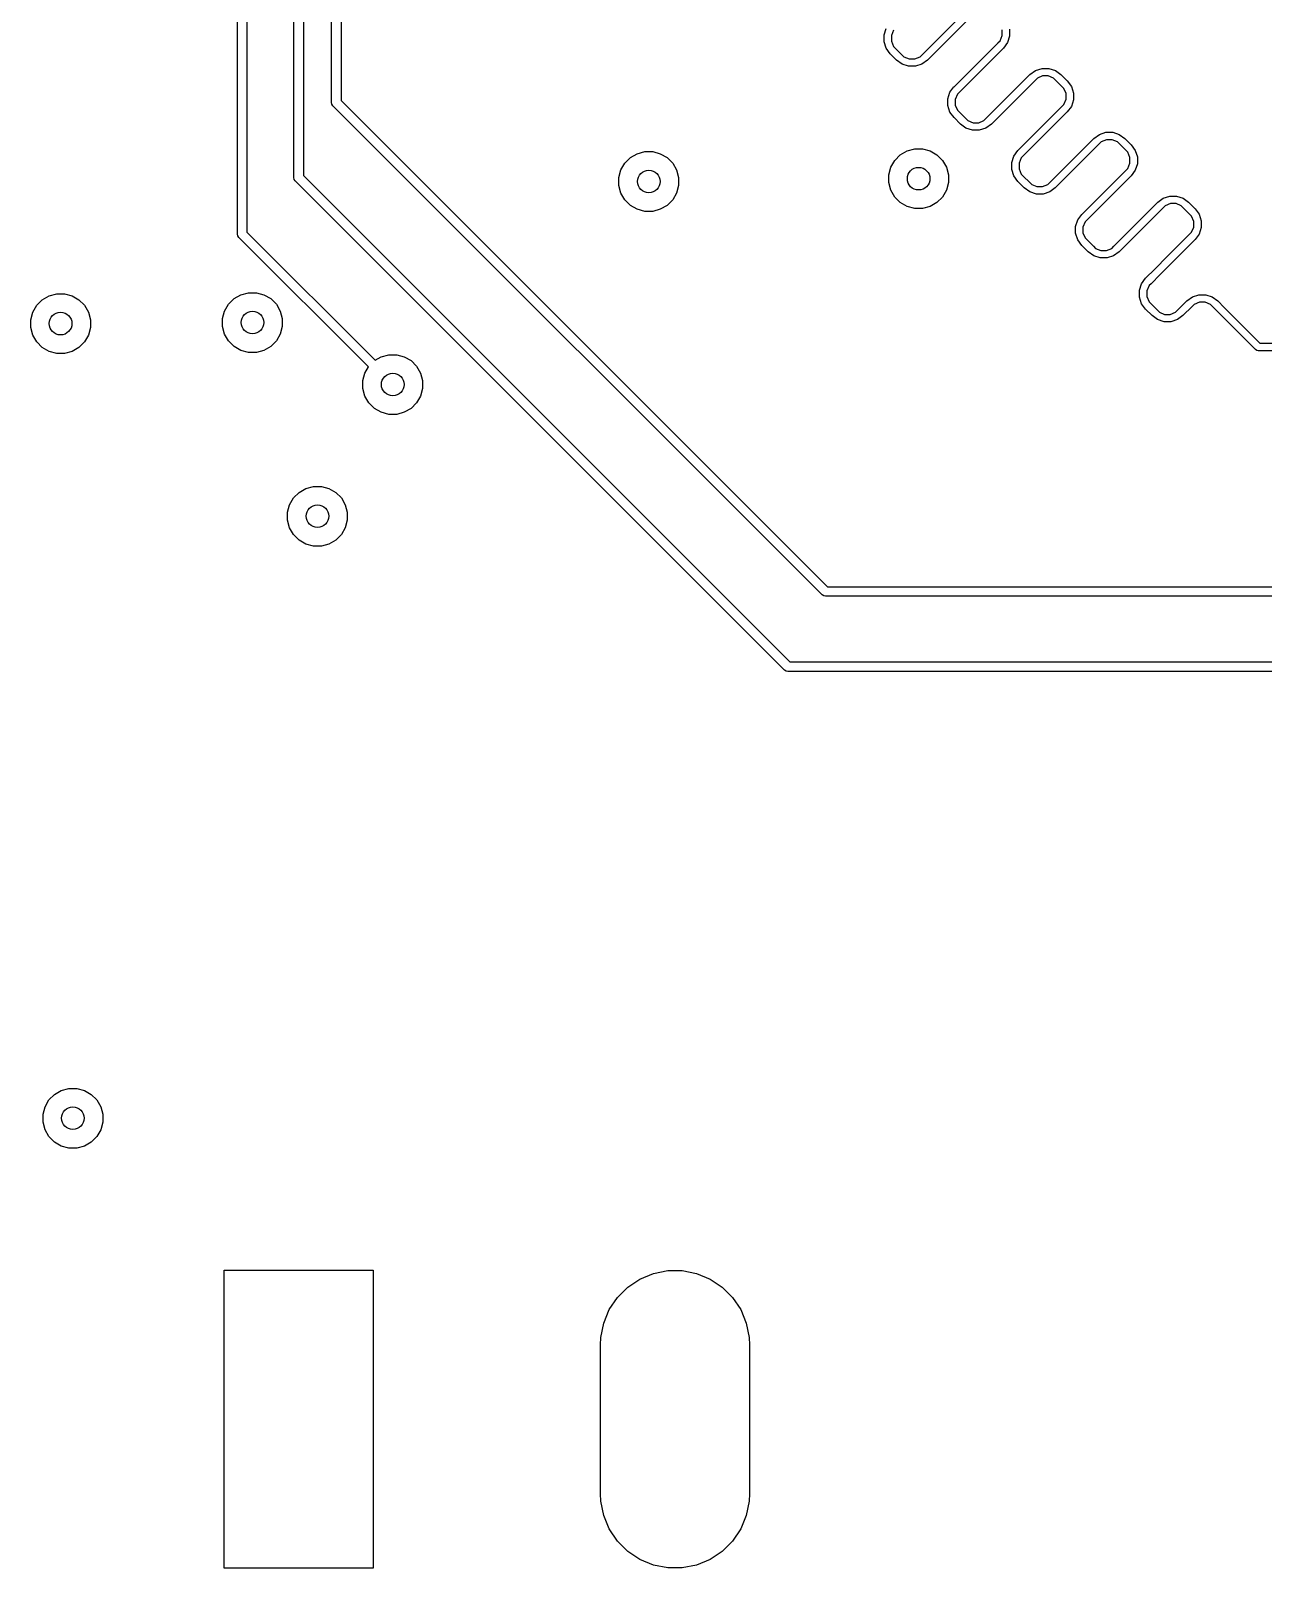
# Model space of a CAD drawing. Extents: x 0.98 to 8.13, y -3.46 to -0.83.
# Drawn here: x 5.175 to 5.82, y -3.257 to -2.453 of the extents above; entities that cross this region are included whole.
import ezdxf

# ---------------------------------------------------------------- set-up
doc = ezdxf.new("R2010")
doc.units = 0
doc.header["$MEASUREMENT"] = 0
doc.layers.add('BLACK', color=7, linetype='CONTINUOUS')

msp = doc.modelspace()

# ---------------------------------------------------------------- linework, layer by layer
at = {"layer": 'BLACK', "linetype": 'CONTINUOUS'}
for p, q in [((5.28293, -2.55906), (5.28293, -2.26482)), ((5.28793, -2.26378), (5.28793, -2.55802)), ((5.31246, -2.52953), (5.31246, -2.28071)), ((5.31746, -2.27967), (5.31746, -2.52849)), ((5.33215, -2.49016), (5.33215, -2.32602)), ((5.33715, -2.32791), (5.33715, -2.48912)), ((5.65258, -2.45376), (5.66409, -2.44224)), ((5.66692, -2.44507), (5.65541, -2.45659)), ((5.62115, -2.45488), (5.62225, -2.45147)), ((5.62614, -2.45245), (5.625, -2.45518)), ((5.68298, -2.45516), (5.68298, -2.4522)), ((5.68684, -2.45189), (5.68684, -2.45547)), ((5.62115, -2.45846), (5.62115, -2.45488)), ((5.62225, -2.46186), (5.62115, -2.45846)), ((5.625, -2.45518), (5.625, -2.45815)), ((5.625, -2.45815), (5.62614, -2.46089)), ((5.62614, -2.46089), (5.62719, -2.46193)), ((5.64106, -2.46527), (5.65258, -2.45376)), ((5.65541, -2.45659), (5.64389, -2.4681)), ((5.65258, -2.45376), (5.65258, -2.45376)), ((5.65541, -2.45659), (5.65541, -2.45659)), ((5.66928, -2.47046), (5.6808, -2.45895)), ((5.6808, -2.45895), (5.68081, -2.45894)), ((5.68081, -2.45894), (5.68185, -2.4579)), ((5.68185, -2.4579), (5.68298, -2.45516)), ((5.68573, -2.45888), (5.68363, -2.46178)), ((5.68684, -2.45547), (5.68573, -2.45888)), ((5.62436, -2.46476), (5.62225, -2.46186)), ((5.6277, -2.4681), (5.62436, -2.46476)), ((5.62436, -2.46476), (5.62436, -2.46476)), ((5.62719, -2.46193), (5.62719, -2.46193)), ((5.62719, -2.46193), (5.62719, -2.46193)), ((5.62719, -2.46193), (5.62719, -2.46193)), ((5.62719, -2.46193), (5.63053, -2.46527)), ((5.6306, -2.47021), (5.6277, -2.4681)), ((5.63053, -2.46527), (5.63158, -2.46632)), ((5.63158, -2.46632), (5.63431, -2.46746)), ((5.63431, -2.46746), (5.63728, -2.46746)), ((5.63728, -2.46746), (5.64001, -2.46632)), ((5.64001, -2.46632), (5.64106, -2.46527)), ((5.64389, -2.4681), (5.64099, -2.47021)), ((5.68363, -2.46177), (5.67211, -2.47329)), ((5.68363, -2.46178), (5.68363, -2.46177)), ((5.634, -2.47132), (5.6306, -2.47021)), ((5.63759, -2.47132), (5.634, -2.47132)), ((5.64099, -2.47021), (5.63759, -2.47132)), ((5.65777, -2.48198), (5.66928, -2.47046)), ((5.67211, -2.47329), (5.66059, -2.48481)), ((5.66928, -2.47046), (5.66928, -2.47046)), ((5.67211, -2.47329), (5.67211, -2.47329)), ((5.68598, -2.48717), (5.6975, -2.47565)), ((5.6975, -2.47565), (5.7004, -2.47354)), ((5.6975, -2.47565), (5.6975, -2.47565)), ((5.6975, -2.47565), (5.6975, -2.47565)), ((5.6975, -2.47565), (5.6975, -2.47565)), ((5.70138, -2.47743), (5.70033, -2.47848)), ((5.7004, -2.47354), (5.70381, -2.47244)), ((5.70411, -2.4763), (5.70138, -2.47743)), ((5.70381, -2.47244), (5.70739, -2.47244)), ((5.70708, -2.4763), (5.70411, -2.4763)), ((5.70981, -2.47743), (5.70708, -2.4763)), ((5.70739, -2.47244), (5.71079, -2.47355)), ((5.71086, -2.47848), (5.70981, -2.47743)), ((5.71079, -2.47355), (5.71364, -2.47561)), ((5.71364, -2.47561), (5.71369, -2.47565)), ((5.71369, -2.47565), (5.71703, -2.47899)), ((5.65455, -2.48828), (5.65566, -2.48488)), ((5.65566, -2.48488), (5.65773, -2.48202)), ((5.65773, -2.48202), (5.65777, -2.48198)), ((5.6606, -2.48481), (5.65955, -2.48586)), ((5.66059, -2.48481), (5.66059, -2.48481)), ((5.66059, -2.48481), (5.6606, -2.48481)), ((5.70033, -2.47848), (5.68881, -2.48999)), ((5.70033, -2.47848), (5.70033, -2.47848)), ((5.7142, -2.48182), (5.71086, -2.47848)), ((5.71086, -2.47848), (5.71086, -2.47848)), ((5.71086, -2.47848), (5.71086, -2.47848)), ((5.71086, -2.47848), (5.71086, -2.47848)), ((5.71525, -2.48287), (5.7142, -2.48182)), ((5.7142, -2.48182), (5.7142, -2.48182)), ((5.7142, -2.48182), (5.7142, -2.48182)), ((5.71639, -2.4856), (5.71525, -2.48287)), ((5.71703, -2.47899), (5.71703, -2.47899)), ((5.71703, -2.47899), (5.71914, -2.48189)), ((5.71914, -2.48189), (5.72025, -2.48529)), ((5.72025, -2.48529), (5.72025, -2.48888)), ((5.33234, -2.49111), (5.33215, -2.49016)), ((5.33288, -2.49193), (5.33234, -2.49111)), ((5.58878, -2.74783), (5.33288, -2.49193)), ((5.33715, -2.48912), (5.59159, -2.74356)), ((5.65455, -2.49186), (5.65455, -2.48828)), ((5.65566, -2.49527), (5.65455, -2.49186)), ((5.65955, -2.48586), (5.65841, -2.48859)), ((5.65841, -2.48859), (5.65841, -2.49156)), ((5.65841, -2.49156), (5.65955, -2.49429)), ((5.67447, -2.49868), (5.68598, -2.48717)), ((5.68881, -2.48999), (5.6773, -2.50151)), ((5.68598, -2.48717), (5.68598, -2.48717)), ((5.68881, -2.48999), (5.68881, -2.48999)), ((5.70269, -2.50387), (5.7142, -2.49235)), ((5.7142, -2.49235), (5.71421, -2.49235)), ((5.71421, -2.49235), (5.71525, -2.49131)), ((5.71525, -2.49131), (5.71639, -2.48857)), ((5.71639, -2.48857), (5.71639, -2.4856)), ((5.71914, -2.49228), (5.71703, -2.49518)), ((5.72025, -2.48888), (5.71914, -2.49228)), ((5.65777, -2.49817), (5.65566, -2.49527)), ((5.66111, -2.50151), (5.65777, -2.49817)), ((5.65777, -2.49817), (5.65777, -2.49817)), ((5.65777, -2.49817), (5.65777, -2.49817)), ((5.65777, -2.49817), (5.65777, -2.49817)), ((5.65955, -2.49429), (5.66059, -2.49534)), ((5.66059, -2.49534), (5.66059, -2.49534)), ((5.66059, -2.49534), (5.66393, -2.49868)), ((5.664, -2.50361), (5.66111, -2.50151)), ((5.66393, -2.49868), (5.66498, -2.49973)), ((5.66498, -2.49973), (5.66772, -2.50086)), ((5.66772, -2.50086), (5.67068, -2.50086)), ((5.67068, -2.50086), (5.67342, -2.49973)), ((5.67342, -2.49973), (5.67447, -2.49868)), ((5.6773, -2.50151), (5.6744, -2.50361)), ((5.71703, -2.49518), (5.70552, -2.5067)), ((5.71703, -2.49518), (5.71703, -2.49518)), ((5.71703, -2.49518), (5.71703, -2.49518)), ((5.71703, -2.49518), (5.71703, -2.49518)), ((5.66741, -2.50472), (5.664, -2.50361)), ((5.67099, -2.50472), (5.66741, -2.50472)), ((5.6744, -2.50361), (5.67099, -2.50472)), ((5.69117, -2.51538), (5.70269, -2.50387)), ((5.70552, -2.5067), (5.694, -2.51821)), ((5.70269, -2.50387), (5.70269, -2.50387)), ((5.70552, -2.5067), (5.70552, -2.5067)), ((5.71939, -2.52057), (5.73091, -2.50906)), ((5.73091, -2.50906), (5.7338, -2.50695)), ((5.73091, -2.50906), (5.73091, -2.50906)), ((5.7338, -2.50695), (5.73721, -2.50584)), ((5.73721, -2.50584), (5.74079, -2.50584)), ((5.74079, -2.50584), (5.7442, -2.50695)), ((5.7442, -2.50695), (5.7471, -2.50905)), ((5.7471, -2.50905), (5.7471, -2.50906)), ((5.7471, -2.50906), (5.7471, -2.50906)), ((5.7471, -2.50906), (5.7471, -2.50906)), ((5.7471, -2.50906), (5.75044, -2.5124)), ((5.48852, -2.51908), (5.49208, -2.51703)), ((5.49208, -2.51703), (5.49606, -2.51596)), ((5.49606, -2.51596), (5.50017, -2.51596)), ((5.50017, -2.51596), (5.50414, -2.51703)), ((5.50414, -2.51703), (5.5077, -2.51908)), ((5.62677, -2.52052), (5.62968, -2.51761)), ((5.62968, -2.51761), (5.63324, -2.51556)), ((5.63324, -2.51556), (5.63721, -2.51449)), ((5.63721, -2.51449), (5.64132, -2.51449)), ((5.64132, -2.51449), (5.64529, -2.51556)), ((5.64529, -2.51556), (5.64885, -2.51761)), ((5.64885, -2.51761), (5.65176, -2.52052)), ((5.68907, -2.51828), (5.69116, -2.5154)), ((5.69116, -2.5154), (5.69117, -2.51538)), ((5.73374, -2.51188), (5.72222, -2.5234)), ((5.73478, -2.51084), (5.73374, -2.51188)), ((5.73374, -2.51188), (5.73374, -2.51188)), ((5.73752, -2.5097), (5.73478, -2.51084)), ((5.74048, -2.5097), (5.73752, -2.5097)), ((5.74322, -2.51084), (5.74048, -2.5097)), ((5.74426, -2.51188), (5.74322, -2.51084)), ((5.74427, -2.51188), (5.74426, -2.51188)), ((5.74761, -2.51522), (5.74427, -2.51188)), ((5.74761, -2.51523), (5.74761, -2.51522)), ((5.74866, -2.51627), (5.74761, -2.51523)), ((5.74979, -2.51901), (5.74866, -2.51627)), ((5.75044, -2.5124), (5.75044, -2.5124)), ((5.75044, -2.5124), (5.75044, -2.5124)), ((5.75044, -2.5124), (5.75254, -2.51529)), ((5.75254, -2.51529), (5.75365, -2.5187)), ((5.4825, -2.52952), (5.48356, -2.52555)), ((5.48356, -2.52555), (5.48562, -2.52199)), ((5.48562, -2.52199), (5.48852, -2.51908)), ((5.5077, -2.51908), (5.5106, -2.52199)), ((5.5106, -2.52199), (5.51266, -2.52555)), ((5.51266, -2.52555), (5.51372, -2.52952)), ((5.62365, -2.52805), (5.62471, -2.52408)), ((5.62471, -2.52408), (5.62677, -2.52052)), ((5.65176, -2.52052), (5.65381, -2.52408)), ((5.65381, -2.52408), (5.65488, -2.52805)), ((5.68796, -2.52169), (5.68907, -2.51828)), ((5.68796, -2.52527), (5.68796, -2.52169)), ((5.68907, -2.52868), (5.68796, -2.52527)), ((5.69295, -2.51926), (5.69182, -2.522)), ((5.69182, -2.522), (5.69182, -2.52496)), ((5.69182, -2.52496), (5.69295, -2.5277)), ((5.694, -2.51821), (5.69295, -2.51926)), ((5.694, -2.51821), (5.694, -2.51821)), ((5.694, -2.51821), (5.694, -2.51821)), ((5.70788, -2.53209), (5.71939, -2.52057)), ((5.72222, -2.5234), (5.7107, -2.53492)), ((5.71939, -2.52057), (5.71939, -2.52057)), ((5.72222, -2.5234), (5.72222, -2.5234)), ((5.74761, -2.52576), (5.74866, -2.52471)), ((5.74866, -2.52471), (5.74979, -2.52197)), ((5.74979, -2.52197), (5.74979, -2.51901)), ((5.75254, -2.52569), (5.75044, -2.52859)), ((5.75365, -2.52228), (5.75254, -2.52569)), ((5.75365, -2.5187), (5.75365, -2.52228)), ((5.31265, -2.53048), (5.31246, -2.52953)), ((5.31319, -2.5313), (5.31265, -2.53048)), ((5.5691, -2.7872), (5.31319, -2.5313)), ((5.31746, -2.52849), (5.5719, -2.78293)), ((5.4825, -2.53363), (5.4825, -2.52952)), ((5.48356, -2.5376), (5.4825, -2.53363)), ((5.51372, -2.53363), (5.51266, -2.5376)), ((5.51372, -2.52952), (5.51372, -2.53363)), ((5.62365, -2.53216), (5.62365, -2.52805)), ((5.62471, -2.53613), (5.62365, -2.53216)), ((5.65488, -2.53216), (5.65381, -2.53613)), ((5.65488, -2.52805), (5.65488, -2.53216)), ((5.69117, -2.53158), (5.68907, -2.52868)), ((5.69451, -2.53492), (5.69117, -2.53158)), ((5.69117, -2.53158), (5.69117, -2.53158)), ((5.69295, -2.5277), (5.694, -2.52875)), ((5.694, -2.52875), (5.694, -2.52875)), ((5.694, -2.52875), (5.69734, -2.53209)), ((5.69734, -2.53209), (5.69839, -2.53314)), ((5.69839, -2.53314), (5.70113, -2.53427)), ((5.70409, -2.53427), (5.70683, -2.53314)), ((5.70683, -2.53314), (5.70788, -2.53209)), ((5.73609, -2.53728), (5.74761, -2.52576)), ((5.75044, -2.52859), (5.73892, -2.5401)), ((5.74761, -2.52576), (5.74761, -2.52576)), ((5.75044, -2.52859), (5.75044, -2.52859)), ((5.48562, -2.54116), (5.48356, -2.5376)), ((5.48852, -2.54407), (5.48562, -2.54116)), ((5.5106, -2.54116), (5.5077, -2.54407)), ((5.51266, -2.5376), (5.5106, -2.54116)), ((5.62677, -2.53969), (5.62471, -2.53613)), ((5.62968, -2.5426), (5.62677, -2.53969)), ((5.65176, -2.53969), (5.64885, -2.5426)), ((5.65381, -2.53613), (5.65176, -2.53969)), ((5.69741, -2.53702), (5.69451, -2.53492)), ((5.70082, -2.53813), (5.69741, -2.53702)), ((5.7044, -2.53813), (5.70082, -2.53813)), ((5.70113, -2.53427), (5.70409, -2.53427)), ((5.70781, -2.53702), (5.7044, -2.53813)), ((5.7107, -2.53492), (5.70781, -2.53702)), ((5.72458, -2.54879), (5.73609, -2.53728)), ((5.73892, -2.5401), (5.72741, -2.55162)), ((5.73609, -2.53728), (5.73609, -2.53728)), ((5.73892, -2.5401), (5.73892, -2.5401)), ((5.76431, -2.54246), (5.76721, -2.54036)), ((5.76721, -2.54036), (5.77062, -2.53925)), ((5.77062, -2.53925), (5.7742, -2.53925)), ((5.7742, -2.53925), (5.77761, -2.54036)), ((5.77761, -2.54036), (5.7805, -2.54246)), ((5.49208, -2.54612), (5.48852, -2.54407)), ((5.49606, -2.54719), (5.49208, -2.54612)), ((5.50017, -2.54719), (5.49606, -2.54719)), ((5.50414, -2.54612), (5.50017, -2.54719)), ((5.5077, -2.54407), (5.50414, -2.54612)), ((5.63324, -2.54465), (5.62968, -2.5426)), ((5.63721, -2.54572), (5.63324, -2.54465)), ((5.64132, -2.54572), (5.63721, -2.54572)), ((5.64529, -2.54465), (5.64132, -2.54572)), ((5.64885, -2.5426), (5.64529, -2.54465)), ((5.72247, -2.55169), (5.72458, -2.54879)), ((5.72458, -2.54879), (5.72458, -2.54879)), ((5.7528, -2.55398), (5.76431, -2.54246)), ((5.76714, -2.54529), (5.75563, -2.55681)), ((5.76431, -2.54246), (5.76431, -2.54246)), ((5.76431, -2.54246), (5.76431, -2.54246)), ((5.76431, -2.54246), (5.76431, -2.54246)), ((5.76819, -2.54424), (5.76714, -2.54529)), ((5.76714, -2.54529), (5.76714, -2.54529)), ((5.77093, -2.54311), (5.76819, -2.54424)), ((5.77389, -2.54311), (5.77093, -2.54311)), ((5.77663, -2.54424), (5.77389, -2.54311)), ((5.77768, -2.54529), (5.77663, -2.54424)), ((5.78102, -2.54863), (5.77768, -2.54529)), ((5.77768, -2.54529), (5.77768, -2.54529)), ((5.77768, -2.54529), (5.77768, -2.54529)), ((5.77768, -2.54529), (5.77768, -2.54529)), ((5.77768, -2.54529), (5.77768, -2.54529)), ((5.7805, -2.54246), (5.7805, -2.54246)), ((5.7805, -2.54246), (5.7805, -2.54246)), ((5.7805, -2.54246), (5.7805, -2.54246)), ((5.7805, -2.54246), (5.78385, -2.5458)), ((5.78206, -2.54968), (5.78102, -2.54863)), ((5.78102, -2.54863), (5.78102, -2.54863)), ((5.7832, -2.55242), (5.78206, -2.54968)), ((5.78385, -2.5458), (5.78385, -2.5458)), ((5.78385, -2.5458), (5.78385, -2.5458)), ((5.78385, -2.5458), (5.78385, -2.5458)), ((5.78385, -2.5458), (5.78595, -2.5487)), ((5.78595, -2.5487), (5.78706, -2.55211)), ((5.72137, -2.5551), (5.72247, -2.55169)), ((5.72137, -2.55868), (5.72137, -2.5551)), ((5.72636, -2.55267), (5.72522, -2.5554)), ((5.72522, -2.5554), (5.72522, -2.55837)), ((5.7274, -2.55162), (5.72636, -2.55267)), ((5.72741, -2.55162), (5.7274, -2.55162)), ((5.74128, -2.56549), (5.7528, -2.55398)), ((5.75563, -2.55681), (5.74411, -2.56832)), ((5.7528, -2.55398), (5.7528, -2.55398)), ((5.75563, -2.55681), (5.75563, -2.55681)), ((5.78206, -2.55812), (5.7832, -2.55538)), ((5.7832, -2.55538), (5.7832, -2.55242)), ((5.78706, -2.55569), (5.78595, -2.5591)), ((5.78706, -2.55211), (5.78706, -2.55569)), ((5.28312, -2.56001), (5.28293, -2.55906)), ((5.28367, -2.56082), (5.28312, -2.56001)), ((5.35145, -2.62861), (5.28367, -2.56082)), ((5.28793, -2.55802), (5.35498, -2.62507)), ((5.72247, -2.56208), (5.72137, -2.55868)), ((5.72458, -2.56498), (5.72247, -2.56208)), ((5.72792, -2.56832), (5.72458, -2.56498)), ((5.72458, -2.56498), (5.72458, -2.56498)), ((5.72522, -2.55837), (5.72636, -2.56111)), ((5.72636, -2.56111), (5.72741, -2.56215)), ((5.72741, -2.56215), (5.72741, -2.56215)), ((5.72741, -2.56215), (5.72741, -2.56215)), ((5.72741, -2.56215), (5.72741, -2.56215)), ((5.72741, -2.56215), (5.73075, -2.56549)), ((5.73075, -2.56549), (5.7318, -2.56654)), ((5.74023, -2.56654), (5.74128, -2.56549)), ((5.7695, -2.57068), (5.78102, -2.55917)), ((5.78385, -2.56199), (5.77233, -2.57351)), ((5.78102, -2.55916), (5.78206, -2.55812)), ((5.78102, -2.55917), (5.78102, -2.55916)), ((5.78386, -2.56197), (5.78385, -2.56199)), ((5.78385, -2.56199), (5.78385, -2.56199)), ((5.78385, -2.56199), (5.78385, -2.56199)), ((5.78385, -2.56199), (5.78385, -2.56199)), ((5.78595, -2.5591), (5.78386, -2.56197)), ((5.73082, -2.57043), (5.72792, -2.56832)), ((5.73422, -2.57153), (5.73082, -2.57043)), ((5.7318, -2.56654), (5.73453, -2.56768)), ((5.73781, -2.57153), (5.73422, -2.57153)), ((5.73453, -2.56768), (5.7375, -2.56768)), ((5.7375, -2.56768), (5.74023, -2.56654)), ((5.74121, -2.57043), (5.73781, -2.57153)), ((5.74411, -2.56832), (5.74121, -2.57043)), ((5.76282, -2.57736), (5.7695, -2.57068)), ((5.77233, -2.57351), (5.76565, -2.58019)), ((5.7695, -2.57068), (5.7695, -2.57068)), ((5.77233, -2.57351), (5.77233, -2.57351)), ((5.75798, -2.5822), (5.76282, -2.57736)), ((5.76565, -2.58019), (5.76081, -2.58503)), ((5.28477, -2.59082), (5.28874, -2.58975)), ((5.28874, -2.58975), (5.29285, -2.58975)), ((5.29285, -2.58975), (5.29682, -2.59082)), ((5.75477, -2.5885), (5.75588, -2.58509)), ((5.75477, -2.59208), (5.75477, -2.5885)), ((5.75588, -2.58509), (5.75798, -2.5822)), ((5.75798, -2.5822), (5.75798, -2.5822)), ((5.75976, -2.58607), (5.75863, -2.58881)), ((5.75863, -2.58881), (5.75863, -2.59177)), ((5.7608, -2.58503), (5.75976, -2.58607)), ((5.76081, -2.58503), (5.7608, -2.58503)), ((5.17589, -2.59989), (5.17795, -2.59633)), ((5.17795, -2.59633), (5.18085, -2.59343)), ((5.18085, -2.59343), (5.18441, -2.59137)), ((5.18441, -2.59137), (5.18839, -2.59031)), ((5.18839, -2.59031), (5.1925, -2.59031)), ((5.1925, -2.59031), (5.19647, -2.59137)), ((5.19647, -2.59137), (5.20003, -2.59343)), ((5.20003, -2.59343), (5.20294, -2.59633)), ((5.20294, -2.59633), (5.20499, -2.59989)), ((5.27624, -2.59934), (5.2783, -2.59578)), ((5.2783, -2.59578), (5.28121, -2.59287)), ((5.28121, -2.59287), (5.28477, -2.59082)), ((5.29682, -2.59082), (5.30038, -2.59287)), ((5.30038, -2.59287), (5.30329, -2.59578)), ((5.30329, -2.59578), (5.30534, -2.59934)), ((5.75588, -2.59549), (5.75477, -2.59208)), ((5.75798, -2.59839), (5.75588, -2.59549)), ((5.75863, -2.59177), (5.75976, -2.59451)), ((5.75976, -2.59451), (5.76081, -2.59556)), ((5.76081, -2.59556), (5.76081, -2.59556)), ((5.76081, -2.59556), (5.76081, -2.59556)), ((5.76081, -2.59556), (5.76081, -2.59556)), ((5.76081, -2.59556), (5.76415, -2.5989)), ((5.77469, -2.5989), (5.77952, -2.59407)), ((5.78235, -2.59689), (5.77752, -2.60173)), ((5.77952, -2.59407), (5.78242, -2.59196)), ((5.77952, -2.59407), (5.77952, -2.59407)), ((5.7834, -2.59585), (5.78235, -2.59689)), ((5.78242, -2.59196), (5.78583, -2.59085)), ((5.78614, -2.59471), (5.7834, -2.59585)), ((5.78583, -2.59085), (5.78941, -2.59085)), ((5.7891, -2.59471), (5.78614, -2.59471)), ((5.79184, -2.59585), (5.7891, -2.59471)), ((5.78941, -2.59085), (5.79282, -2.59196)), ((5.79289, -2.59689), (5.79184, -2.59585)), ((5.79282, -2.59196), (5.79571, -2.59407)), ((5.79623, -2.60024), (5.79289, -2.59689)), ((5.79289, -2.59689), (5.79289, -2.59689)), ((5.79571, -2.59407), (5.79571, -2.59407)), ((5.79571, -2.59407), (5.79905, -2.59741)), ((5.79905, -2.59741), (5.81776, -2.61611)), ((5.17483, -2.60386), (5.17589, -2.59989)), ((5.17483, -2.60797), (5.17483, -2.60386)), ((5.20499, -2.59989), (5.20605, -2.60386)), ((5.20605, -2.60386), (5.20605, -2.60797)), ((5.27518, -2.60331), (5.27624, -2.59934)), ((5.27518, -2.60742), (5.27518, -2.60331)), ((5.30534, -2.59934), (5.30641, -2.60331)), ((5.30641, -2.60331), (5.30641, -2.60742)), ((5.76133, -2.60173), (5.75798, -2.59839)), ((5.75798, -2.59839), (5.75798, -2.59839)), ((5.76422, -2.60383), (5.76133, -2.60173)), ((5.76415, -2.5989), (5.7652, -2.59995)), ((5.76763, -2.60494), (5.76422, -2.60383)), ((5.7652, -2.59995), (5.76794, -2.60108)), ((5.77121, -2.60494), (5.76763, -2.60494)), ((5.76794, -2.60108), (5.7709, -2.60108)), ((5.7709, -2.60108), (5.77364, -2.59995)), ((5.77462, -2.60383), (5.77121, -2.60494)), ((5.77364, -2.59995), (5.77469, -2.5989)), ((5.77752, -2.60173), (5.77462, -2.60383)), ((5.81551, -2.61952), (5.79623, -2.60024)), ((5.17589, -2.61195), (5.17483, -2.60797)), ((5.17795, -2.61551), (5.17589, -2.61195)), ((5.20499, -2.61195), (5.20294, -2.61551)), ((5.20605, -2.60797), (5.20499, -2.61195)), ((5.27624, -2.61139), (5.27518, -2.60742)), ((5.2783, -2.61495), (5.27624, -2.61139)), ((5.30534, -2.61139), (5.30329, -2.61495)), ((5.30641, -2.60742), (5.30534, -2.61139)), ((5.18085, -2.61841), (5.17795, -2.61551)), ((5.18441, -2.62047), (5.18085, -2.61841)), ((5.18839, -2.62153), (5.18441, -2.62047)), ((5.1925, -2.62153), (5.18839, -2.62153)), ((5.19647, -2.62047), (5.1925, -2.62153)), ((5.20003, -2.61841), (5.19647, -2.62047)), ((5.20294, -2.61551), (5.20003, -2.61841)), ((5.28121, -2.61786), (5.2783, -2.61495)), ((5.28477, -2.61992), (5.28121, -2.61786)), ((5.28874, -2.62098), (5.28477, -2.61992)), ((5.29285, -2.62098), (5.28874, -2.62098)), ((5.29682, -2.61992), (5.29285, -2.62098)), ((5.30038, -2.61786), (5.29682, -2.61992)), ((5.30329, -2.61495), (5.30038, -2.61786)), ((5.35815, -2.62325), (5.36212, -2.62218)), ((5.36212, -2.62218), (5.36623, -2.62218)), ((5.36623, -2.62218), (5.3702, -2.62325)), ((5.81616, -2.61996), (5.81551, -2.61952)), ((5.81693, -2.62011), (5.81616, -2.61996)), ((5.84252, -2.62011), (5.81693, -2.62011)), ((5.81776, -2.61611), (5.84252, -2.61611)), ((5.34962, -2.63177), (5.35145, -2.62861)), ((5.35498, -2.62507), (5.35815, -2.62325)), ((5.3702, -2.62325), (5.37376, -2.6253)), ((5.37376, -2.6253), (5.37667, -2.62821)), ((5.37667, -2.62821), (5.37872, -2.63177)), ((5.34856, -2.63574), (5.34962, -2.63177)), ((5.34856, -2.63985), (5.34856, -2.63574)), ((5.37872, -2.63177), (5.37979, -2.63574)), ((5.37979, -2.63574), (5.37979, -2.63985)), ((5.34962, -2.64382), (5.34856, -2.63985)), ((5.35168, -2.64738), (5.34962, -2.64382)), ((5.37872, -2.64382), (5.37667, -2.64738)), ((5.37979, -2.63985), (5.37872, -2.64382)), ((5.35459, -2.65029), (5.35168, -2.64738)), ((5.35815, -2.65234), (5.35459, -2.65029)), ((5.36212, -2.65341), (5.35815, -2.65234)), ((5.36623, -2.65341), (5.36212, -2.65341)), ((5.3702, -2.65234), (5.36623, -2.65341)), ((5.37376, -2.65029), (5.3702, -2.65234)), ((5.37667, -2.64738), (5.37376, -2.65029)), ((5.31231, -2.69711), (5.31522, -2.6942)), ((5.31522, -2.6942), (5.31878, -2.69214)), ((5.31878, -2.69214), (5.32275, -2.69108)), ((5.32275, -2.69108), (5.32686, -2.69108)), ((5.32686, -2.69108), (5.33083, -2.69214)), ((5.33083, -2.69214), (5.33439, -2.6942)), ((5.33439, -2.6942), (5.3373, -2.69711)), ((5.30919, -2.70464), (5.31025, -2.70067)), ((5.31025, -2.70067), (5.31231, -2.69711)), ((5.3373, -2.69711), (5.33935, -2.70067)), ((5.33935, -2.70067), (5.34042, -2.70464)), ((5.30919, -2.70875), (5.30919, -2.70464)), ((5.31025, -2.71272), (5.30919, -2.70875)), ((5.34042, -2.70875), (5.33935, -2.71272)), ((5.34042, -2.70464), (5.34042, -2.70875)), ((5.31231, -2.71628), (5.31025, -2.71272)), ((5.31522, -2.71919), (5.31231, -2.71628)), ((5.3373, -2.71628), (5.33439, -2.71919)), ((5.33935, -2.71272), (5.3373, -2.71628)), ((5.31878, -2.72124), (5.31522, -2.71919)), ((5.32275, -2.72231), (5.31878, -2.72124)), ((5.32686, -2.72231), (5.32275, -2.72231)), ((5.33083, -2.72124), (5.32686, -2.72231)), ((5.33439, -2.71919), (5.33083, -2.72124)), ((5.58959, -2.74837), (5.58878, -2.74783)), ((5.59055, -2.74856), (5.58959, -2.74837)), ((5.58959, -2.74837), (5.58959, -2.74837)), ((6.67219, -2.74856), (5.59055, -2.74856)), ((5.59159, -2.74356), (6.67323, -2.74356)), ((5.5719, -2.78293), (6.67224, -2.78293)), ((5.56991, -2.78774), (5.5691, -2.7872)), ((5.57087, -2.78793), (5.56991, -2.78774)), ((5.56991, -2.78774), (5.56991, -2.78774)), ((6.67121, -2.78793), (5.57087, -2.78793)), ((5.18726, -3.00916), (5.19082, -3.0071)), ((5.19082, -3.0071), (5.19479, -3.00604)), ((5.19479, -3.00604), (5.19891, -3.00604)), ((5.19891, -3.00604), (5.20288, -3.0071)), ((5.20288, -3.0071), (5.20644, -3.00916)), ((5.18124, -3.0196), (5.1823, -3.01563)), ((5.1823, -3.01563), (5.18436, -3.01207)), ((5.18436, -3.01207), (5.18726, -3.00916)), ((5.20644, -3.00916), (5.20934, -3.01207)), ((5.20934, -3.01207), (5.2114, -3.01563)), ((5.2114, -3.01563), (5.21246, -3.0196)), ((5.18124, -3.02371), (5.18124, -3.0196)), ((5.1823, -3.02768), (5.18124, -3.02371)), ((5.21246, -3.02371), (5.2114, -3.02768)), ((5.21246, -3.0196), (5.21246, -3.02371)), ((5.18436, -3.03124), (5.1823, -3.02768)), ((5.18726, -3.03415), (5.18436, -3.03124)), ((5.20934, -3.03124), (5.20644, -3.03415)), ((5.2114, -3.02768), (5.20934, -3.03124)), ((5.19082, -3.0362), (5.18726, -3.03415)), ((5.19479, -3.03727), (5.19082, -3.0362)), ((5.19891, -3.03727), (5.19479, -3.03727)), ((5.20288, -3.0362), (5.19891, -3.03727)), ((5.20644, -3.03415), (5.20288, -3.0362)), ((5.27598, -3.25709), (5.27598, -3.10118)), ((5.27598, -3.10118), (5.35394, -3.10118)), ((5.35394, -3.10118), (5.35394, -3.25709)), ((5.49344, -3.10578), (5.5005, -3.10286)), ((5.5005, -3.10286), (5.50799, -3.10137)), ((5.50799, -3.10137), (5.51563, -3.10137)), ((5.51563, -3.10137), (5.52313, -3.10286)), ((5.52313, -3.10286), (5.53018, -3.10578)), ((5.48168, -3.11543), (5.48708, -3.11003)), ((5.48708, -3.11003), (5.49344, -3.10578)), ((5.53018, -3.10578), (5.53654, -3.11003)), ((5.53654, -3.11003), (5.54194, -3.11543)), ((5.47744, -3.12178), (5.48168, -3.11543)), ((5.54194, -3.11543), (5.54619, -3.12178)), ((5.47302, -3.13634), (5.47451, -3.12884)), ((5.47451, -3.12884), (5.47744, -3.12178)), ((5.54619, -3.12178), (5.54911, -3.12884)), ((5.54911, -3.12884), (5.5506, -3.13634)), ((5.47283, -3.14016), (5.47302, -3.13634)), ((5.5506, -3.13634), (5.55079, -3.14016)), ((5.47283, -3.21811), (5.47283, -3.14016)), ((5.55079, -3.14016), (5.55079, -3.21811)), ((5.47302, -3.22193), (5.47283, -3.21811)), ((5.47451, -3.22942), (5.47302, -3.22193)), ((5.5506, -3.22193), (5.54911, -3.22942)), ((5.55079, -3.21811), (5.5506, -3.22193)), ((5.47744, -3.23648), (5.47451, -3.22942)), ((5.54911, -3.22942), (5.54619, -3.23648)), ((5.48168, -3.24284), (5.47744, -3.23648)), ((5.54619, -3.23648), (5.54194, -3.24284)), ((5.48708, -3.24824), (5.48168, -3.24284)), ((5.49344, -3.25248), (5.48708, -3.24824)), ((5.53654, -3.24824), (5.53018, -3.25248)), ((5.54194, -3.24284), (5.53654, -3.24824)), ((5.35394, -3.25709), (5.27598, -3.25709)), ((5.5005, -3.25541), (5.49344, -3.25248)), ((5.50799, -3.2569), (5.5005, -3.25541)), ((5.51563, -3.2569), (5.50799, -3.2569)), ((5.52313, -3.25541), (5.51563, -3.2569)), ((5.53018, -3.25248), (5.52313, -3.25541))]:
    msp.add_line(p, q, dxfattribs=at)
at = {"layer": 'BLACK'}
for centre in [(5.49811, -2.53157), (5.63926, -2.5301), (5.19044, -2.60592), (5.29079, -2.60537), (5.36417, -2.6378), (5.3248, -2.70669), (5.19685, -3.02165)]:
    msp.add_circle(centre, 0.00591, dxfattribs=at)

doc.saveas('drawing.dxf')
